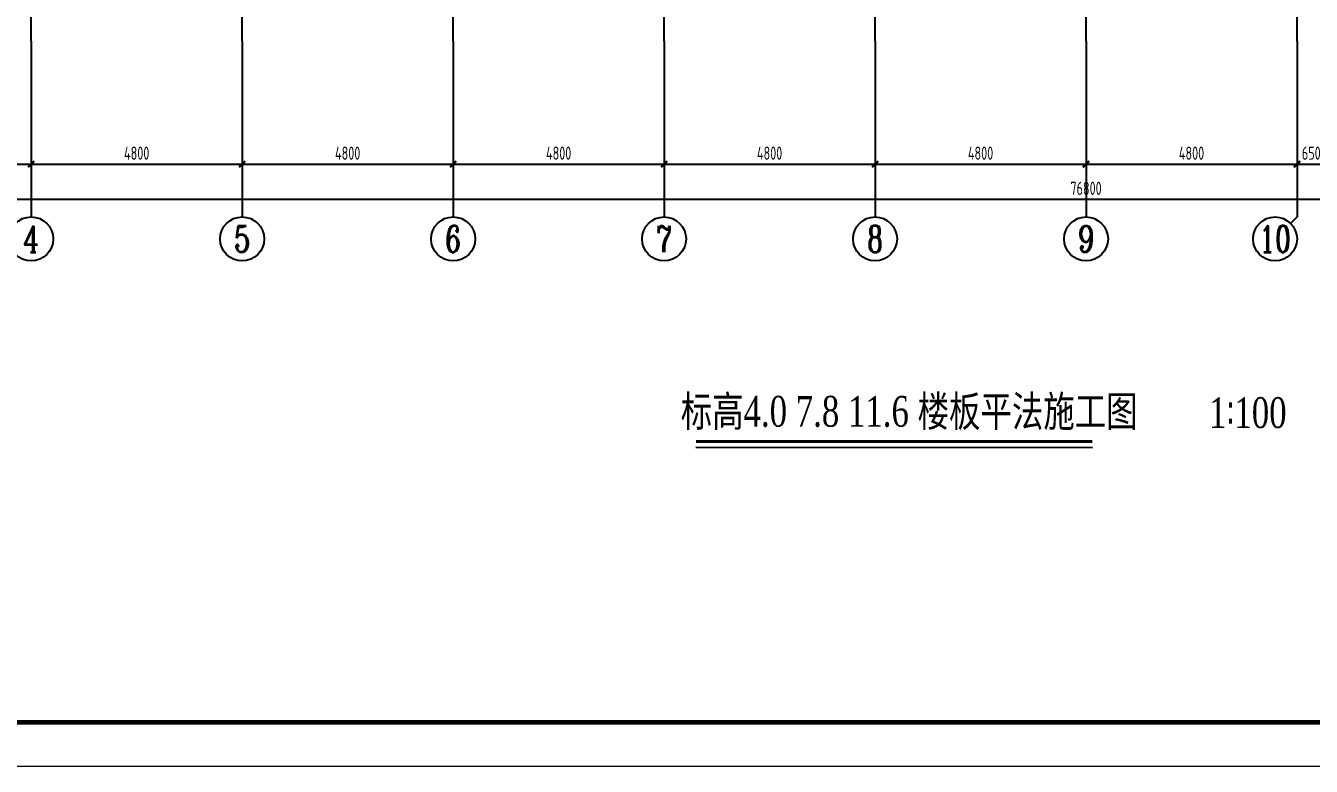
# Model space of a CAD drawing. Extents: x 50245 to 535158, y -325728 to -122983.
# Drawn here: x 201338 to 230588, y -262900 to -246052 of the extents above; entities that cross this region are included whole.
import ezdxf
from ezdxf.enums import TextEntityAlignment as Align

# ---------------------------------------------------------------- set-up
doc = ezdxf.new("R2010")
doc.units = 0
doc.header["$LTSCALE"] = 1000
doc.linetypes.add('CENTER', pattern=[2, 1.25, -0.25, 0.25, -0.25])
doc.layers.get('0').update_dxf_attribs({"linetype": 'CONTINUOUS'})
doc.layers.get('Defpoints').update_dxf_attribs({"linetype": 'CONTINUOUS'})
for name, color, linetype in [('AXIS', 253, 'CENTER'), ('AXIS_DIM', 3, 'CONTINUOUS'), ('AXIS_NUM', 7, 'CONTINUOUS'), ('DIM_SYMB', 3, 'CONTINUOUS')]:
    doc.layers.add(name, color=color, linetype=linetype)
doc.layers.add('PUB_TITLE', color=7, linetype='CONTINUOUS', lineweight=0)
doc.styles.add('TSSD_Axis', font='complex.shx', dxfattribs={"width": 0.7, "bigfont": 'hztxt.shx'})
doc.styles.add('TSSD_Dimension', font='tssdeng.shx', dxfattribs={"width": 0.7, "bigfont": 'hztxt.shx'})
doc.styles.add('图签', font='times.ttf', dxfattribs={"width": 0.75})
doc.dimstyles.new('TSSD_100_100', dxfattribs={"dimtxt": 300, "dimasz": 100, "dimexe": 100, "dimexo": 250, "dimgap": 100, "dimtad": 1, "dimdec": 0, "dimzin": 0, "dimdsep": 46, "dimtxsty": 'TSSD_Dimension', "dimblk": 'ARCHTICK', "dimblk1": 'ARCHTICK', "dimblk2": 'ARCHTICK', "dimcen": 0, "dimdle": 100, "dimclrt": 7, "dimadec": 0, "dimazin": 0, "dimtfac": 1, "dimtdec": 0, "dimtix": 1, "dimtmove": 2, "dimatfit": 3, "dimfxl": 1, "dimtolj": 1, "dimtzin": 0, "dimarcsym": 0})

# ---------------------------------------------------------------- blocks, each defined once
blk = doc.blocks.new('ts_axno')
at = {"color": 0, "linetype": 'ByBlock', "lineweight": -2}
blk.add_circle((0, 0), 0.5, dxfattribs=at)
at = {"color": 0, "linetype": 'ByBlock', "lineweight": -2, "style": 'TSSD_Axis', "width": 0.7}
blk.add_attdef('A', text='', height=0.6, dxfattribs=at).set_placement((0, 0), align=Align.MIDDLE_CENTER)
blk = doc.blocks.new('_ArchTick')
at = {"color": 0, "linetype": 'ByBlock', "const_width": 0.5}
blk.add_lwpolyline([(-0.71, -0.71), (0.71, 0.71)], dxfattribs=at)
blk = doc.blocks.new('*D279')
at = {"layer": 'AXIS_DIM', "color": 0, "lineweight": -2, "transparency": 16777216}
for p, q in [((196663, -246652), (196663, -249302)), ((201463, -246652), (201463, -249302)), ((196563, -249202), (201563, -249202))]:
    blk.add_line(p, q, dxfattribs=at)
at = {"layer": 'Defpoints', "color": 0, "transparency": 16777216}
for p in [(196663, -246402), (201463, -246402), (201463, -249202)]:
    blk.add_point(p, dxfattribs=at)
at = {"layer": 'AXIS_DIM', "color": 0, "lineweight": -2, "transparency": 16777216, "xscale": 100, "yscale": 100, "zscale": 100, "rotation": 180}
blk.add_blockref('_ArchTick', (196663, -249202), dxfattribs=at)
at = {"layer": 'AXIS_DIM', "color": 0, "lineweight": -2, "transparency": 16777216, "xscale": 100, "yscale": 100, "zscale": 100}
blk.add_blockref('_ArchTick', (201463, -249202), dxfattribs=at)
at = {"layer": 'AXIS_DIM', "color": 7, "transparency": 16777216, "insert": (199063, -248952), "char_height": 300, "attachment_point": 5, "style": 'TSSD_Dimension'}
blk.add_mtext('\\A1;4800', dxfattribs=at)
blk = doc.blocks.new('*D280')
at = {"layer": 'AXIS_DIM', "color": 0, "lineweight": -2, "transparency": 16777216}
for p, q in [((201463, -246652), (201463, -249302)), ((206263, -246652), (206263, -249302)), ((201363, -249202), (206363, -249202))]:
    blk.add_line(p, q, dxfattribs=at)
at = {"layer": 'Defpoints', "color": 0, "transparency": 16777216}
for p in [(201463, -246402), (206263, -246402), (206263, -249202)]:
    blk.add_point(p, dxfattribs=at)
at = {"layer": 'AXIS_DIM', "color": 0, "lineweight": -2, "transparency": 16777216, "xscale": 100, "yscale": 100, "zscale": 100, "rotation": 180}
blk.add_blockref('_ArchTick', (201463, -249202), dxfattribs=at)
at = {"layer": 'AXIS_DIM', "color": 0, "lineweight": -2, "transparency": 16777216, "xscale": 100, "yscale": 100, "zscale": 100}
blk.add_blockref('_ArchTick', (206263, -249202), dxfattribs=at)
at = {"layer": 'AXIS_DIM', "color": 7, "transparency": 16777216, "insert": (203863, -248952), "char_height": 300, "attachment_point": 5, "style": 'TSSD_Dimension'}
blk.add_mtext('\\A1;4800', dxfattribs=at)
blk = doc.blocks.new('*D281')
at = {"layer": 'AXIS_DIM', "color": 0, "lineweight": -2, "transparency": 16777216}
for p, q in [((206263, -246652), (206263, -249302)), ((211063, -246652), (211063, -249302)), ((206163, -249202), (211163, -249202))]:
    blk.add_line(p, q, dxfattribs=at)
at = {"layer": 'Defpoints', "color": 0, "transparency": 16777216}
for p in [(206263, -246402), (211063, -246402), (211063, -249202)]:
    blk.add_point(p, dxfattribs=at)
at = {"layer": 'AXIS_DIM', "color": 0, "lineweight": -2, "transparency": 16777216, "xscale": 100, "yscale": 100, "zscale": 100, "rotation": 180}
blk.add_blockref('_ArchTick', (206263, -249202), dxfattribs=at)
at = {"layer": 'AXIS_DIM', "color": 0, "lineweight": -2, "transparency": 16777216, "xscale": 100, "yscale": 100, "zscale": 100}
blk.add_blockref('_ArchTick', (211063, -249202), dxfattribs=at)
at = {"layer": 'AXIS_DIM', "color": 7, "transparency": 16777216, "insert": (208663, -248952), "char_height": 300, "attachment_point": 5, "style": 'TSSD_Dimension'}
blk.add_mtext('\\A1;4800', dxfattribs=at)
blk = doc.blocks.new('*D282')
at = {"layer": 'AXIS_DIM', "color": 0, "lineweight": -2, "transparency": 16777216}
for p, q in [((211063, -246652), (211063, -249302)), ((215863, -246652), (215863, -249302)), ((210963, -249202), (215963, -249202))]:
    blk.add_line(p, q, dxfattribs=at)
at = {"layer": 'Defpoints', "color": 0, "transparency": 16777216}
for p in [(211063, -246402), (215863, -246402), (215863, -249202)]:
    blk.add_point(p, dxfattribs=at)
at = {"layer": 'AXIS_DIM', "color": 0, "lineweight": -2, "transparency": 16777216, "xscale": 100, "yscale": 100, "zscale": 100, "rotation": 180}
blk.add_blockref('_ArchTick', (211063, -249202), dxfattribs=at)
at = {"layer": 'AXIS_DIM', "color": 0, "lineweight": -2, "transparency": 16777216, "xscale": 100, "yscale": 100, "zscale": 100}
blk.add_blockref('_ArchTick', (215863, -249202), dxfattribs=at)
at = {"layer": 'AXIS_DIM', "color": 7, "transparency": 16777216, "insert": (213463, -248952), "char_height": 300, "attachment_point": 5, "style": 'TSSD_Dimension'}
blk.add_mtext('\\A1;4800', dxfattribs=at)
blk = doc.blocks.new('*D283')
at = {"layer": 'AXIS_DIM', "color": 0, "lineweight": -2, "transparency": 16777216}
for p, q in [((215863, -246652), (215863, -249302)), ((220663, -246652), (220663, -249302)), ((215763, -249202), (220763, -249202))]:
    blk.add_line(p, q, dxfattribs=at)
at = {"layer": 'Defpoints', "color": 0, "transparency": 16777216}
for p in [(215863, -246402), (220663, -246402), (220663, -249202)]:
    blk.add_point(p, dxfattribs=at)
at = {"layer": 'AXIS_DIM', "color": 0, "lineweight": -2, "transparency": 16777216, "xscale": 100, "yscale": 100, "zscale": 100, "rotation": 180}
blk.add_blockref('_ArchTick', (215863, -249202), dxfattribs=at)
at = {"layer": 'AXIS_DIM', "color": 0, "lineweight": -2, "transparency": 16777216, "xscale": 100, "yscale": 100, "zscale": 100}
blk.add_blockref('_ArchTick', (220663, -249202), dxfattribs=at)
at = {"layer": 'AXIS_DIM', "color": 7, "transparency": 16777216, "insert": (218263, -248952), "char_height": 300, "attachment_point": 5, "style": 'TSSD_Dimension'}
blk.add_mtext('\\A1;4800', dxfattribs=at)
blk = doc.blocks.new('*D284')
at = {"layer": 'AXIS_DIM', "color": 0, "lineweight": -2, "transparency": 16777216}
for p, q in [((220663, -246652), (220663, -249302)), ((225463, -246652), (225463, -249302)), ((220563, -249202), (225563, -249202))]:
    blk.add_line(p, q, dxfattribs=at)
at = {"layer": 'Defpoints', "color": 0, "transparency": 16777216}
for p in [(220663, -246402), (225463, -246402), (225463, -249202)]:
    blk.add_point(p, dxfattribs=at)
at = {"layer": 'AXIS_DIM', "color": 0, "lineweight": -2, "transparency": 16777216, "xscale": 100, "yscale": 100, "zscale": 100, "rotation": 180}
blk.add_blockref('_ArchTick', (220663, -249202), dxfattribs=at)
at = {"layer": 'AXIS_DIM', "color": 0, "lineweight": -2, "transparency": 16777216, "xscale": 100, "yscale": 100, "zscale": 100}
blk.add_blockref('_ArchTick', (225463, -249202), dxfattribs=at)
at = {"layer": 'AXIS_DIM', "color": 7, "transparency": 16777216, "insert": (223063, -248952), "char_height": 300, "attachment_point": 5, "style": 'TSSD_Dimension'}
blk.add_mtext('\\A1;4800', dxfattribs=at)
blk = doc.blocks.new('*D285')
at = {"layer": 'AXIS_DIM', "color": 0, "lineweight": -2, "transparency": 16777216}
for p, q in [((225463, -246652), (225463, -249302)), ((230263, -246652), (230263, -249302)), ((225363, -249202), (230363, -249202))]:
    blk.add_line(p, q, dxfattribs=at)
at = {"layer": 'Defpoints', "color": 0, "transparency": 16777216}
for p in [(225463, -246402), (230263, -246402), (230263, -249202)]:
    blk.add_point(p, dxfattribs=at)
at = {"layer": 'AXIS_DIM', "color": 0, "lineweight": -2, "transparency": 16777216, "xscale": 100, "yscale": 100, "zscale": 100, "rotation": 180}
blk.add_blockref('_ArchTick', (225463, -249202), dxfattribs=at)
at = {"layer": 'AXIS_DIM', "color": 0, "lineweight": -2, "transparency": 16777216, "xscale": 100, "yscale": 100, "zscale": 100}
blk.add_blockref('_ArchTick', (230263, -249202), dxfattribs=at)
at = {"layer": 'AXIS_DIM', "color": 7, "transparency": 16777216, "insert": (227863, -248952), "char_height": 300, "attachment_point": 5, "style": 'TSSD_Dimension'}
blk.add_mtext('\\A1;4800', dxfattribs=at)
blk = doc.blocks.new('*D286')
at = {"layer": 'AXIS_DIM', "color": 0, "lineweight": -2, "transparency": 16777216}
for p, q in [((230263, -246652), (230263, -249302)), ((230913, -246652), (230913, -249302)), ((230163, -249202), (231013, -249202))]:
    blk.add_line(p, q, dxfattribs=at)
at = {"layer": 'Defpoints', "color": 0, "transparency": 16777216}
for p in [(230263, -246402), (230913, -246402), (230913, -249202)]:
    blk.add_point(p, dxfattribs=at)
at = {"layer": 'AXIS_DIM', "color": 0, "lineweight": -2, "transparency": 16777216, "xscale": 100, "yscale": 100, "zscale": 100, "rotation": 180}
blk.add_blockref('_ArchTick', (230263, -249202), dxfattribs=at)
at = {"layer": 'AXIS_DIM', "color": 0, "lineweight": -2, "transparency": 16777216, "xscale": 100, "yscale": 100, "zscale": 100}
blk.add_blockref('_ArchTick', (230913, -249202), dxfattribs=at)
at = {"layer": 'AXIS_DIM', "color": 7, "transparency": 16777216, "insert": (230588, -248952), "char_height": 300, "attachment_point": 5, "style": 'TSSD_Dimension'}
blk.add_mtext('\\A1;650', dxfattribs=at)
blk = doc.blocks.new('*D294')
at = {"layer": 'AXIS_DIM', "color": 0, "lineweight": -2, "transparency": 16777216}
for p, q in [((187063, -246652), (187063, -250102)), ((263863, -246652), (263863, -250102)), ((186963, -250002), (263963, -250002))]:
    blk.add_line(p, q, dxfattribs=at)
at = {"layer": 'Defpoints', "color": 0, "transparency": 16777216}
for p in [(187063, -246402), (263863, -246402), (263863, -250002)]:
    blk.add_point(p, dxfattribs=at)
at = {"layer": 'AXIS_DIM', "color": 0, "lineweight": -2, "transparency": 16777216, "xscale": 100, "yscale": 100, "zscale": 100, "rotation": 180}
blk.add_blockref('_ArchTick', (187063, -250002), dxfattribs=at)
at = {"layer": 'AXIS_DIM', "color": 0, "lineweight": -2, "transparency": 16777216, "xscale": 100, "yscale": 100, "zscale": 100}
blk.add_blockref('_ArchTick', (263863, -250002), dxfattribs=at)
at = {"layer": 'AXIS_DIM', "color": 7, "transparency": 16777216, "insert": (225463, -249752), "char_height": 300, "attachment_point": 5, "style": 'TSSD_Dimension'}
blk.add_mtext('\\A1;76800', dxfattribs=at)

msp = doc.modelspace()

# ---------------------------------------------------------------- linework, layer by layer
at = {"layer": 'AXIS'}
for p, q in [((201462.8, -246402.5), (201462.8, -227602.5)), ((206262.8, -246402.5), (206262.8, -227602.5)), ((211062.8, -246402.5), (211062.8, -227602.5)), ((215862.8, -246402.5), (215862.8, -227602.5)), ((220662.8, -246402.5), (220662.8, -227602.5)), ((225462.8, -246402.5), (225462.8, -227602.5)), ((230262.8, -246402.5), (230262.8, -227602.5))]:
    msp.add_line(p, q, dxfattribs=at)
at = {"layer": 'AXIS_NUM'}
for p, q in [((201462.8, -246402.5), (201462.8, -250402.5)), ((206262.8, -246402.5), (206262.8, -250402.5)), ((211062.8, -246402.5), (211062.8, -250402.5)), ((215862.8, -246402.5), (215862.8, -250402.5)), ((220662.8, -246402.5), (220662.8, -250402.5)), ((225462.8, -246402.5), (225462.8, -250402.5)), ((230262.8, -246402.5), (230262.8, -250402.5)), ((230262.8, -250402.5), (230116.3, -250548.9))]:
    msp.add_line(p, q, dxfattribs=at)
at = {"layer": 'DIM_SYMB', "const_width": 70}
msp.add_lwpolyline([(216588.4, -255510.4), (225609.3, -255511.5)], dxfattribs=at)
at = {"layer": 'DIM_SYMB'}
msp.add_lwpolyline([(216588.4, -255641.9), (225609.3, -255651.5)], dxfattribs=at)
at = {"layer": 'PUB_TITLE'}
msp.add_lwpolyline([(173819.5, -262899.9), (277919.5, -262899.9), (277919.5, -220899.9), (173819.5, -220899.9)], close=True, dxfattribs=at)
at = {"layer": 'PUB_TITLE', "const_width": 100}
msp.add_lwpolyline([(176319.5, -261899.9), (276919.5, -261899.9), (276919.5, -221899.9), (176319.5, -221899.9)], close=True, dxfattribs=at)

# ---------------------------------------------------------------- block references
at = {"layer": 'AXIS_NUM'}
ref = msp.add_blockref('ts_axno', (201462.8, -250902.5), dxfattribs=dict(at, xscale=1000, yscale=1000, zscale=1000))
ref.add_attrib('4', '4', dxfattribs={"height": 600, "style": 'TSSD_Axis', "width": 0.7}).set_placement((201462.8, -250902.5), align=Align.MIDDLE_CENTER)
ref = msp.add_blockref('ts_axno', (206262.8, -250902.5), dxfattribs=dict(at, xscale=1000, yscale=1000, zscale=1000))
ref.add_attrib('5', '5', dxfattribs={"height": 600, "style": 'TSSD_Axis', "width": 0.7}).set_placement((206262.8, -250902.5), align=Align.MIDDLE_CENTER)
ref = msp.add_blockref('ts_axno', (211062.8, -250902.5), dxfattribs=dict(at, xscale=1000, yscale=1000, zscale=1000))
ref.add_attrib('6', '6', dxfattribs={"height": 600, "style": 'TSSD_Axis', "width": 0.7}).set_placement((211062.8, -250902.5), align=Align.MIDDLE_CENTER)
ref = msp.add_blockref('ts_axno', (215862.8, -250902.5), dxfattribs=dict(at, xscale=1000, yscale=1000, zscale=1000))
ref.add_attrib('7', '7', dxfattribs={"height": 600, "style": 'TSSD_Axis', "width": 0.7}).set_placement((215862.8, -250902.5), align=Align.MIDDLE_CENTER)
ref = msp.add_blockref('ts_axno', (220662.8, -250902.5), dxfattribs=dict(at, xscale=1000, yscale=1000, zscale=1000))
ref.add_attrib('8', '8', dxfattribs={"height": 600, "style": 'TSSD_Axis', "width": 0.7}).set_placement((220662.8, -250902.5), align=Align.MIDDLE_CENTER)
ref = msp.add_blockref('ts_axno', (225462.8, -250902.5), dxfattribs=dict(at, xscale=1000, yscale=1000, zscale=1000))
ref.add_attrib('9', '9', dxfattribs={"height": 600, "style": 'TSSD_Axis', "width": 0.7}).set_placement((225462.8, -250902.5), align=Align.MIDDLE_CENTER)
ref = msp.add_blockref('ts_axno', (229762.8, -250902.5), dxfattribs=dict(at, xscale=1000, yscale=1000, zscale=1000))
ref.add_attrib('10', '10', dxfattribs={"height": 600, "style": 'TSSD_Axis', "width": 0.7}).set_placement((229762.8, -250902.5), align=Align.MIDDLE_CENTER)

# ---------------------------------------------------------------- texts
at = {"color": 7, "lineweight": -3, "style": '图签', "width": 0.75}
for s, height, p in [('标高4.0 7.8 11.6 楼板平法施工图', 699.031, (221438, -254811.1)), ('1∶100', 699.03, (229144.1, -254853.7))]:
    msp.add_text(s, height=height, dxfattribs=at).set_placement(p, align=Align.MIDDLE)

# ---------------------------------------------------------------- dimensions: what is measured, and where the dimension line sits
at = {"layer": 'AXIS_DIM'}
for base, p1, p2, picture, middle in [((263862.8, -250002.5), (187062.8, -246402.5), (263862.8, -246402.5), '*D294', (225462.8, -249752.5)), ((201462.8, -249202.5), (196662.8, -246402.5), (201462.8, -246402.5), '*D279', (199062.8, -248952.5)), ((206262.8, -249202.5), (201462.8, -246402.5), (206262.8, -246402.5), '*D280', (203862.8, -248952.5)), ((211062.8, -249202.5), (206262.8, -246402.5), (211062.8, -246402.5), '*D281', (208662.8, -248952.5)), ((215862.8, -249202.5), (211062.8, -246402.5), (215862.8, -246402.5), '*D282', (213462.8, -248952.5)), ((220662.8, -249202.5), (215862.8, -246402.5), (220662.8, -246402.5), '*D283', (218262.8, -248952.5)), ((225462.8, -249202.5), (220662.8, -246402.5), (225462.8, -246402.5), '*D284', (223062.8, -248952.5)), ((230262.8, -249202.5), (225462.8, -246402.5), (230262.8, -246402.5), '*D285', (227862.8, -248952.5)), ((230912.8, -249202.5), (230262.8, -246402.5), (230912.8, -246402.5), '*D286', (230587.8, -248952.5))]:
    dim = msp.add_linear_dim(base=base, p1=p1, p2=p2, angle=180, dimstyle='TSSD_100_100', dxfattribs=at)
    dim.commit()
    dim.dimension.update_dxf_attribs({"geometry": picture, "text_midpoint": middle})

doc.saveas('drawing.dxf')
